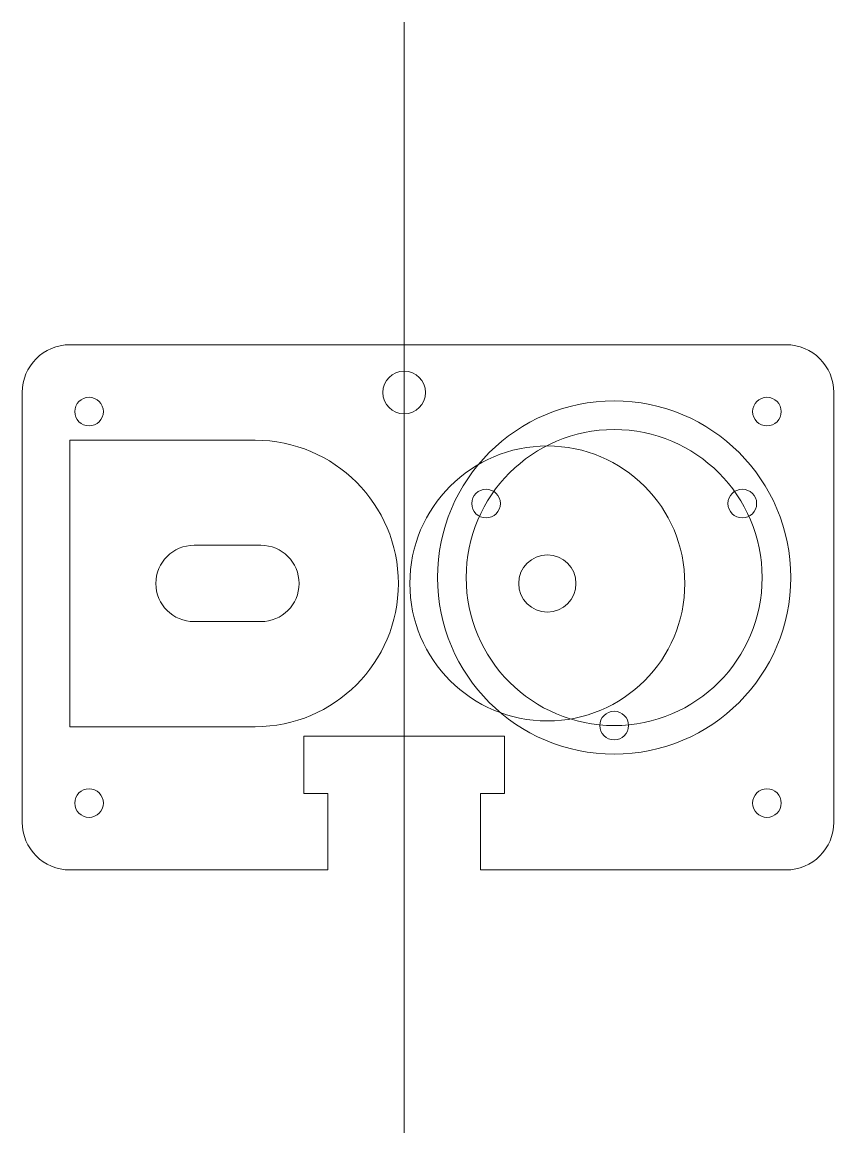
# Model space of a CAD drawing. Header units: millimetres. Extents: x -55 to 30, y -58 to 59.
import ezdxf

# ---------------------------------------------------------------- set-up
doc = ezdxf.new("R2010")
doc.units = ezdxf.units.MM
for name, color, linetype, lineweight, true_color in [('help', 4, 'CONTINUOUS', 0, 0x00ffff), ('holes', 6, 'CONTINUOUS', 0, 0xff00ff), ('inner', 253, 'CONTINUOUS', 0, 0xb9b9b9), ('top', 7, 'CONTINUOUS', 0, 0x000000)]:
    doc.layers.add(name, color=color, linetype=linetype, lineweight=lineweight, true_color=true_color)

msp = doc.modelspace()

# ---------------------------------------------------------------- linework, layer by layer
at = {"layer": 'help'}
msp.add_line((-15, 58.78), (-15, -57.53), dxfattribs=at)
for radius in [18.5, 15.5]:
    msp.add_circle((7, 0.62), radius, dxfattribs=at)
at = {"layer": 'holes'}
for centre in [(-48, 18), (23, 18), (-6.42, 8.37), (20.42, 8.37), (7, -14.88), (-48, -23), (23, -23)]:
    msp.add_circle(centre, 1.5, dxfattribs=at)
at = {"layer": 'inner'}
for p, q in [((-50, 15), (-50, 0)), ((-30.6, 15), (-50, 15)), ((-50, -15), (-50, 0)), ((-30.6, -15), (-50, -15))]:
    msp.add_line(p, q, dxfattribs=at)
msp.add_circle((0, 0), 14.4, dxfattribs=at)
for start, end in [(0, 90), (270, 0)]:
    msp.add_arc((-30.6, 0), 15, start, end, dxfattribs=at)
at = {"layer": 'top'}
for p, q in [((-50, 25), (25, 25)), ((-55, -25), (-55, 20)), ((30, 20), (30, -25)), ((-30, 4), (-37, 4)), ((-37, -4), (-30, -4)), ((-25.5, -16), (-25.5, -22)), ((-25.5, -16), (-15, -16)), ((-4.5, -16), (-15, -16)), ((-4.5, -16), (-4.5, -22)), ((-25.5, -22), (-23, -22)), ((-23, -22), (-23, -30)), ((-4.5, -22), (-7, -22)), ((-7, -22), (-7, -30)), ((-23, -30), (-50, -30)), ((25, -30), (-7, -30))]:
    msp.add_line(p, q, dxfattribs=at)
for centre, radius in [((-15, 20), 2.24), ((-48, 18), 1.5), ((23, 18), 1.5), ((0, 0), 3), ((-48, -23), 1.5), ((23, -23), 1.5)]:
    msp.add_circle(centre, radius, dxfattribs=at)
for centre, radius, start, end in [((-50, 20), 5, 90, 180), ((25, 20), 5, 0, 90), ((-37, 0), 4, 90, 270), ((-30, 0), 4, 270, 90), ((-50, -25), 5, 180, 270), ((25, -25), 5, 270, 0)]:
    msp.add_arc(centre, radius, start, end, dxfattribs=at)

doc.saveas('drawing.dxf')
